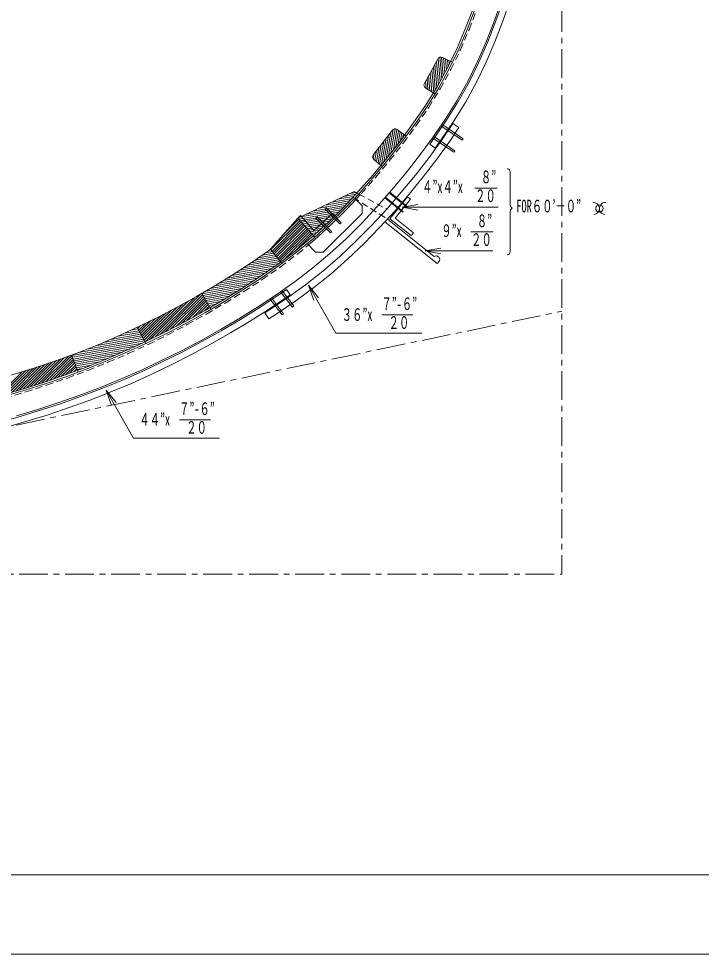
# Model space of a CAD drawing. Units: millimetres, scale not verified. Extents: x -8222 to 8222, y -5815 to 5815.
# Drawn here: x 2213 to 4585, y -5815 to -2562 of the extents above; entities that cross this region are included whole.
import ezdxf
from ezdxf.enums import TextEntityAlignment as Align

# ---------------------------------------------------------------- set-up
doc = ezdxf.new("R2010")
doc.units = ezdxf.units.MM
doc.header["$LTSCALE"] = 20
doc.linetypes.add('CHAIN1', pattern=[8, 5, -1, 1, -1])
doc.linetypes.add('DASHED1', pattern=[1.8, 1.2, -0.6])
for name, color, linetype, lineweight in [('0-0_0', 3, 'Continuous', 18), ('0-1_芯', 4, 'CHAIN1', 18), ('0-2_寸法', 2, 'Continuous', 18), ('0-F_枠', 3, 'Continuous', 18)]:
    doc.layers.add(name, color=color, linetype=linetype, lineweight=lineweight)
doc.styles.add('ＭＳ ゴシック', font='')
doc.styles.get('ＭＳ ゴシック').set_extended_font_data('MS Gothic')

msp = doc.modelspace()

# ---------------------------------------------------------------- linework, layer by layer
at = {"layer": '0-0_0'}
for p, q in [((3670.04, -2699.91), (3677.05, -2780.03)), ((3676.04, -2695.61), (3682.56, -2770.09)), ((3682.37, -2695.14), (3688.06, -2760.15)), ((3719.95, -2712.78), (3685.64, -2696.21)), ((3688.98, -2697.82), (3693.57, -2750.21)), ((3653.61, -2730.62), (3660.44, -2808.75)), ((3659.11, -2720.68), (3666.03, -2799.79)), ((3664.6, -2710.57), (3671.55, -2789.96)), ((3695.64, -2701.03), (3699.07, -2740.28)), ((3702.29, -2704.25), (3704.55, -2730.06)), ((3708.95, -2707.47), (3709.95, -2718.89)), ((3637.09, -2760.43), (3641.67, -2812.72)), ((3642.6, -2750.49), (3648.41, -2816.93)), ((3648.1, -2740.56), (3654.85, -2817.72)), ((3626.08, -2780.31), (3628.18, -2804.31)), ((3631.59, -2770.37), (3634.92, -2808.52)), ((3626.97, -2803.56), (3658.79, -2823.4)), ((3683.44, -2928.4), (3757.25, -2979.13)), ((3742.54, -2940.42), (3721.61, -2926.25)), ((3506.09, -2955.88), (3489.66, -3049.08)), ((3514.19, -2946.53), (3497.95, -3038.66)), ((3520.96, -2944.7), (3506.27, -3028.01)), ((3527.11, -2946.4), (3514.6, -3017.37)), ((3532.83, -2950.52), (3522.92, -3006.72)), ((3558.96, -2969.81), (3528.3, -2947.18)), ((3538.54, -2954.73), (3531.25, -2996.07)), ((3544.24, -2958.95), (3539.58, -2985.36)), ((3679.84, -2933.63), (3753.65, -2984.36)), ((3481.07, -2988.08), (3466.94, -3068.23)), ((3489.4, -2977.43), (3473.26, -3068.93)), ((3497.72, -2966.79), (3481.46, -3059)), ((3549.95, -2963.16), (3548.05, -2973.88)), ((3651.07, -2975.5), (3724.88, -3026.23)), ((3654.66, -2970.26), (3728.47, -3020.99)), ((3753.65, -2984.36), (3757.25, -2979.13)), ((3456.1, -3020.02), (3450.06, -3054.28)), ((3464.42, -3009.37), (3455.68, -3058.93)), ((3472.75, -2998.72), (3461.31, -3063.58)), ((3659.35, -3011.23), (3641, -2997.67)), ((3724.88, -3026.23), (3728.47, -3020.99)), ((3447.77, -3030.66), (3444.53, -3049.04)), ((3446.98, -3051.74), (3475.94, -3075.66)), ((3369.39, -3187.53), (3299.53, -3199.84)), ((3376.64, -3179.8), (3321.01, -3189.61)), ((3383.9, -3172.07), (3342.49, -3179.37)), ((3383.98, -3165.61), (3363.98, -3169.14)), ((3378.07, -3162.42), (3393.74, -3170.87)), ((3379.96, -3185.54), (3406.5, -3212.38)), ((3546.96, -3234.61), (3485.32, -3184.34)), ((3548.57, -3232.64), (3486.99, -3182.43)), ((3561.41, -3216.89), (3500.39, -3167.14)), ((3563.02, -3214.93), (3502.07, -3165.23)), ((3502.82, -3257.62), (3564.17, -3180.73)), ((3340.19, -3218.46), (3213.59, -3240.79)), ((3347.62, -3210.71), (3235.08, -3230.55)), ((3354.87, -3202.98), (3256.56, -3220.32)), ((3281.62, -3219.24), (3277.1, -3223.71)), ((3362.13, -3195.25), (3278.04, -3210.08)), ((3281.62, -3219.24), (3332.82, -3271.03)), ((3351.26, -3225.38), (3384.43, -3190.06)), ((3406.14, -3239.12), (3406.5, -3212.38)), ((3563.02, -3214.93), (3561.41, -3216.89)), ((3183.03, -3255.35), (3192.07, -3246.41)), ((3324.32, -3234.16), (3185.91, -3258.57)), ((3316.39, -3242.01), (3190.89, -3264.14)), ((3238.32, -3298.13), (3192.07, -3246.41)), ((3332.26, -3226.31), (3192.11, -3251.02)), ((3308.45, -3249.85), (3195.87, -3269.71)), ((3303.65, -3238.61), (3238.32, -3298.13)), ((3245.5, -3254.96), (3250.01, -3250.5)), ((3250.01, -3250.5), (3301.21, -3302.28)), ((3270.68, -3373.06), (3406.14, -3239.12)), ((3277.1, -3223.71), (3328.31, -3275.49)), ((3303.65, -3238.61), (3311.65, -3246.69)), ((3546.96, -3234.61), (3548.57, -3232.64)), ((3089.27, -3364.47), (3190.28, -3263.45)), ((3093.14, -3369.57), (3194.52, -3268.2)), ((3097.02, -3374.67), (3198.76, -3272.94)), ((3100.9, -3379.77), (3203, -3277.68)), ((3104.78, -3384.88), (3207.24, -3282.42)), ((3134.63, -3310.12), (3186.04, -3258.71)), ((3241.63, -3320.89), (3183.03, -3255.35)), ((3300.51, -3257.7), (3200.85, -3275.28)), ((3292.58, -3265.55), (3205.83, -3280.84)), ((3284.25, -3273.46), (3210.81, -3286.41)), ((3275.47, -3281.46), (3215.79, -3291.98)), ((3245.5, -3254.96), (3296.7, -3306.75)), ((3328.31, -3275.49), (3332.82, -3271.03)), ((3667.38, -3413.31), (3485.33, -3268.03)), ((3656.39, -3388.29), (3493.9, -3258.63)), ((3576.11, -3316.1), (3502.82, -3257.62)), ((3584.03, -3306.18), (3520.66, -3255.61)), ((3108.66, -3389.98), (3211.47, -3287.16)), ((3112.53, -3395.08), (3215.71, -3291.9)), ((3116.41, -3400.18), (3219.95, -3296.64)), ((3120.29, -3405.29), (3224.19, -3301.38)), ((3137.57, -3396.99), (3228.43, -3306.12)), ((3175.3, -3368.23), (3232.67, -3310.87)), ((3266.7, -3289.46), (3220.77, -3297.55)), ((3257.92, -3297.45), (3225.75, -3303.12)), ((3228.88, -3323.63), (3236.91, -3315.61)), ((3249.15, -3305.45), (3230.73, -3308.69)), ((3240.37, -3313.44), (3235.71, -3314.26)), ((3296.7, -3306.75), (3301.21, -3302.28)), ((3584.03, -3306.18), (3576.11, -3316.1)), ((3214.79, -3343.63), (3243.95, -3373.12)), ((3103.18, -3382.77), (3045.79, -3392.89)), ((3098.85, -3377.08), (3058.1, -3384.27)), ((3094.53, -3371.4), (3070.41, -3375.65)), ((3090.21, -3365.71), (3082.48, -3367.07)), ((3088.04, -3362.85), (3126.46, -3413.41)), ((3243.95, -3373.12), (3270.68, -3373.06)), ((3117.08, -3412.56), (2980.65, -3436.61)), ((3120.46, -3405.51), (2994.19, -3427.78)), ((3116.14, -3399.83), (3007.74, -3418.94)), ((3111.82, -3394.14), (3021.17, -3410.13)), ((3107.5, -3388.45), (3033.48, -3401.51)), ((3667.38, -3413.31), (3675.31, -3403.39)), ((3068.19, -3446.97), (2923.77, -3472.43)), ((3080.5, -3438.35), (2938.48, -3463.39)), ((3092.81, -3429.73), (2953.18, -3454.35)), ((3105.12, -3421.11), (2967.1, -3445.45)), ((3029.18, -3473.19), (2878.51, -3499.76)), ((3042.72, -3464.36), (2894.34, -3490.52)), ((3055.88, -3455.59), (2909.06, -3481.48)), ((3002.09, -3490.87), (2849.02, -3517.86)), ((2988.54, -3499.7), (2852.43, -3523.7)), ((2973.83, -3508.74), (2855.84, -3529.55)), ((3015.63, -3482.03), (2862.69, -3509)), ((3122.54, -3511.36), (3163.53, -3564.57)), ((3127.72, -3507.68), (3168.56, -3560.7)), ((3155.95, -3522.09), (3142.65, -3503.33)), ((2668.83, -3677.14), (2802.88, -3543.09)), ((2686.52, -3668.43), (2823, -3531.95)), ((2704.21, -3659.72), (2844.05, -3519.88)), ((2721.9, -3651.01), (2851.24, -3521.67)), ((2740.54, -3641.36), (2854.55, -3527.34)), ((2759.37, -3631.5), (2857.86, -3533.01)), ((2778.2, -3621.65), (2861.17, -3538.68)), ((2797.37, -3611.47), (2864.48, -3544.35)), ((2848.63, -3517.2), (2880.65, -3572.04)), ((2959.13, -3517.78), (2859.26, -3535.39)), ((2944.42, -3526.82), (2862.67, -3541.24)), ((2929.71, -3535.87), (2866.08, -3547.09)), ((2914.32, -3545.03), (2869.5, -3552.93)), ((3085.65, -3536.31), (3128.32, -3591.7)), ((3090.96, -3532.8), (3133.35, -3587.83)), ((2645.22, -3673.81), (2743.97, -3575.06)), ((2648.32, -3679.69), (2762.8, -3565.21)), ((2651.47, -3685.52), (2782.76, -3554.23)), ((2817.48, -3600.33), (2867.79, -3550.02)), ((2837.6, -3589.19), (2871.1, -3555.69)), ((2857.72, -3578.05), (2874.41, -3561.36)), ((2898.5, -3554.27), (2872.91, -3558.78)), ((2882.68, -3563.5), (2876.32, -3564.62)), ((3163.53, -3564.57), (3168.56, -3560.7)), ((2635.9, -3656.19), (2688.18, -3603.91)), ((2639, -3662.07), (2706.3, -3594.77)), ((2642.11, -3667.94), (2725.13, -3584.91)), ((3067.67, -3584.6), (3081.34, -3605.91)), ((3128.32, -3591.7), (3133.35, -3587.83)), ((2627.7, -3640.7), (2602.62, -3645.13)), ((2624.66, -3634.95), (2654.39, -3691.16)), ((2626.58, -3638.57), (2635.1, -3630.05)), ((2629.68, -3644.45), (2652.79, -3621.34)), ((2632.79, -3650.32), (2670.48, -3612.62)), ((2646.42, -3676.09), (2449.71, -3710.77)), ((2643.3, -3670.19), (2478.39, -3699.27)), ((2640.18, -3664.29), (2505.85, -3687.98)), ((2637.06, -3658.4), (2531.18, -3677.07)), ((2633.94, -3652.5), (2556.5, -3666.15)), ((2630.82, -3646.6), (2580.01, -3655.56)), ((2642.44, -3689.69), (2397.04, -3732.96)), ((2619.84, -3700.12), (2399.31, -3739.01)), ((2649.54, -3681.99), (2420.07, -3722.45)), ((2280.22, -3832.27), (2372.18, -3740.3)), ((2293.41, -3828.05), (2386.5, -3734.97)), ((2306.64, -3823.8), (2397.17, -3733.28)), ((2320.36, -3819.06), (2399.61, -3739.81)), ((2396.49, -3731.48), (2418.75, -3790.96)), ((2597.24, -3710.55), (2401.57, -3745.05)), ((2573, -3721.28), (2403.84, -3751.1)), ((2547.67, -3732.19), (2406.1, -3757.15)), ((2189.5, -3860.13), (2276, -3773.62)), ((2202.22, -3856.39), (2289.26, -3769.34)), ((2214.94, -3852.64), (2302.98, -3764.6)), ((2227.66, -3848.9), (2316.7, -3759.86)), ((2240.64, -3844.91), (2330.42, -3755.12)), ((2253.83, -3840.69), (2344.15, -3750.38)), ((2267.02, -3836.48), (2357.87, -3745.64)), ((2334.09, -3814.32), (2402.06, -3746.35)), ((2347.81, -3809.58), (2404.5, -3752.88)), ((2361.53, -3804.84), (2406.95, -3759.42)), ((2375.25, -3800.09), (2409.39, -3765.95)), ((2389.48, -3794.85), (2411.84, -3772.49)), ((2522.34, -3743.1), (2408.36, -3763.2)), ((2494.16, -3754.52), (2410.63, -3769.25)), ((2465.48, -3766.03), (2412.89, -3775.3)), ((2139.34, -3874.36), (2223.23, -3790.47)), ((2151.64, -3871.04), (2236.42, -3786.26)), ((2164.05, -3867.61), (2249.62, -3782.05)), ((2176.77, -3863.87), (2262.81, -3777.83)), ((2403.8, -3789.51), (2414.28, -3779.02)), ((2435.14, -3777.82), (2415.15, -3781.35))]:
    msp.add_line(p, q, dxfattribs=at)
at = {"layer": '0-0_0', "color": 1, "linetype": 'DASHED1'}
for p, q in [((3374.18, -3182.42), (3493.52, -3258.24)), ((3384.43, -3190.06), (3403.4, -3169.86)), ((3393.74, -3170.87), (3491.64, -3223.68)), ((3182.17, -3379.04), (3219.27, -3348.16))]:
    msp.add_line(p, q, dxfattribs=at)
at = {"layer": '0-0_0'}
for points in [[(4012.54, -1993.08), (4005.16, -2046.28), (3993.23, -2122.68), (3978.73, -2198.62), (3961.75, -2274.05), (3942.39, -2348.9), (3920.74, -2423.13), (3896.9, -2496.67), (3870.94, -2569.5), (3842.85, -2641.54), (3812.06, -2712.45), (3777.92, -2781.82), (3740.09, -2849.25), (3699, -2914.73), (3655.2, -2978.45), (3641, -2997.67)], [(4035.19, -1996.22), (4028.25, -2046.2), (4016.44, -2122.63), (4002.08, -2198.6), (3985.26, -2274.07), (3966.07, -2348.97), (3944.61, -2423.25), (3920.97, -2496.88), (3895.22, -2569.79), (3867.38, -2641.92), (3836.95, -2712.97), (3803.32, -2782.54), (3766.06, -2850.22), (3725.48, -2915.99), (3682.14, -2979.99), (3659.35, -3011.23)], [(2639.45, -3783.58), (2709.34, -3750.81), (2778.4, -3716.32), (2846.61, -3680.18), (2913.97, -3642.46), (2980.46, -3603.22), (3046.02, -3562.48), (3110.41, -3519.96), (3173.33, -3475.34), (3234.44, -3428.33), (3293.42, -3378.68), (3350.23, -3326.55), (3404.94, -3272.19), (3457.67, -3215.88), (3508.53, -3157.86), (3557.67, -3098.35), (3605.21, -3037.56), (3651.07, -2975.5), (3694.75, -2911.94), (3735.73, -2846.65), (3773.42, -2779.45), (3807.45, -2710.32), (3838.15, -2639.6), (3866.18, -2567.73), (3892.09, -2495.04)], [(3792.91, -2524.17), (3765.83, -2594.9), (3736.21, -2664.53), (3703.32, -2732.61), (3666.69, -2798.74), (3626.66, -2862.92), (3583.87, -2925.36), (3538.89, -2986.3), (3492.22, -3045.99), (3443.96, -3104.4), (3393.99, -3161.32), (3342.16, -3216.52), (3288.34, -3269.74), (3232.41, -3320.7), (3174.26, -3369.1), (3114.01, -3414.89), (3051.98, -3458.31), (2988.53, -3499.71), (2923.97, -3539.4), (2858.51, -3577.61), (2792.2, -3614.33), (2725.04, -3649.46), (2657.05, -3682.94), (2588.24, -3714.7), (2518.65, -3744.7), (2448.31, -3772.91), (2377.3, -3799.39)], [(3798.88, -2526.35), (3771.72, -2597.28), (3741.99, -2667.16), (3708.96, -2735.53), (3672.16, -2801.96), (3631.98, -2866.4), (3589.05, -2929.04), (3543.95, -2990.14), (3497.17, -3049.96)], [(3668.68, -2702.12), (3663.83, -2712.16), (3622.58, -2786.63)], [(3721.61, -2926.25), (3684.22, -2981.46), (3638.6, -3043.98), (3591.22, -3105.19), (3542.28, -3165.15), (3491.64, -3223.68), (3439.16, -3280.58), (3384.73, -3335.6), (3328.24, -3388.51), (3269.59, -3439), (3208.8, -3486.91), (3146.14, -3532.34), (3081.94, -3575.58), (3067.67, -3584.6)], [(3742.54, -2940.42), (3711.1, -2987.35), (3665.67, -3050.21), (3618.45, -3111.75), (3569.63, -3172.02), (3519.17, -3230.93), (3466.91, -3288.24), (3412.72, -3343.73), (3356.5, -3397.17), (3298.16, -3448.28), (3237.68, -3496.83), (3175.28, -3542.89), (3111.27, -3586.7), (3081.34, -3605.91)], [(3510.54, -2949.86), (3503.5, -2959.4), (3445.07, -3034.12)], [(3497.17, -3049.96), (3448.8, -3108.51), (3398.7, -3165.59), (3346.71, -3220.95), (3292.71, -3274.34), (3236.58, -3325.49), (3178.21, -3374.07), (3117.75, -3420.02), (3055.54, -3463.58), (2991.93, -3505.07), (2927.24, -3544.84), (2861.65, -3583.13), (2795.21, -3619.92), (2727.92, -3655.12), (2659.78, -3688.67), (2590.83, -3720.5), (2521.09, -3750.56), (2450.6, -3778.84), (2379.44, -3805.36), (2307.66, -3830.17), (2235.32, -3853.27), (2162.46, -3874.7)], [(3088.04, -3362.85), (3183.03, -3255.35), (3378.07, -3162.42)], [(3520.66, -3255.61), (3574.1, -3188.65), (3564.17, -3180.73)], [(3219.27, -3348.16), (3240.75, -3330.28), (3297.09, -3278.95), (3351.26, -3225.38)], [(3088.04, -3362.85), (3080.32, -3368.72), (3019.97, -3410.96), (2957.95, -3451.42), (2894.59, -3490.37), (2830.26, -3527.93), (2765.11, -3564), (2699.17, -3598.5), (2632.45, -3631.35), (2564.96, -3662.51), (2496.7, -3691.92), (2427.69, -3719.61), (2357.98, -3745.6), (2287.63, -3769.9), (2216.7, -3792.56), (2083.76, -3831.65), (1540.34, -3831.65)], [(3142.65, -3503.33), (3113.28, -3524.15), (3048.76, -3566.76), (2983.09, -3607.57), (2916.5, -3646.86), (2849.04, -3684.64), (2780.72, -3720.84), (2711.55, -3755.39), (2641.55, -3788.21), (2570.74, -3819.25), (2499.16, -3848.49), (2426.89, -3875.97), (2353.98, -3901.69), (2280.48, -3925.69), (2206.45, -3947.99), (2131.93, -3968.61), (2129.97, -3969.11)], [(3155.95, -3522.09), (3144.68, -3530.26), (3080.55, -3573.45), (3015.19, -3614.79), (2948.85, -3654.53), (2881.64, -3692.81), (2813.57, -3729.53), (2744.66, -3764.64), (2674.91, -3798.06), (2604.35, -3829.71), (2533.02, -3859.59), (2460.97, -3887.7), (2388.26, -3914.06), (2314.95, -3938.7), (2241.09, -3961.65), (2166.72, -3982.9), (2129.97, -3992.57)], [(2377.3, -3799.39), (2305.66, -3824.14), (2233.46, -3847.2), (2160.73, -3868.58)], [(2205.04, -3943.11), (2278.96, -3920.85), (2352.34, -3896.88), (2425.14, -3871.2), (2497.3, -3843.77), (2568.76, -3814.57), (2639.45, -3783.58)]]:
    msp.add_lwpolyline(points, dxfattribs=at)
at = {"layer": '0-0_0', "color": 1, "linetype": 'DASHED1'}
for points in [[(3403.4, -3169.86), (3453.63, -3112.63), (3502.12, -3053.94), (3549, -2993.98), (3594.22, -2932.72), (3637.3, -2869.87), (3677.64, -2805.18), (3714.6, -2738.45), (3747.77, -2669.78), (3777.61, -2599.66), (3804.84, -2528.54)], [(2036.48, -3914.2), (2090.74, -3900.64), (2164.18, -3880.81), (2237.18, -3859.34), (2309.67, -3836.19), (2381.59, -3811.34), (2452.9, -3784.76), (2523.53, -3756.42), (2593.42, -3726.3), (2662.52, -3694.41), (2730.79, -3660.79), (2798.22, -3625.51), (2864.79, -3588.65), (2930.5, -3550.29), (2995.33, -3510.44), (3059.09, -3468.84), (3121.49, -3425.15), (3182.17, -3379.04)]]:
    msp.add_lwpolyline(points, dxfattribs=at)
at = {"layer": '0-0_0'}
for centre, radius, start, end in [((3680.12, -2707.64), 12.7, 64.21479, 154.21479), ((3633.69, -2792.78), 12.7, 151.01604, 238.05373), ((3520.76, -2957.4), 12.7, 53.56717, 143.56717), ((3455.07, -3041.95), 12.7, 141.97557, 230.44002), ((3662.63, -3399.87), 13.16, 344.51122, 118.30989)]:
    msp.add_arc(centre, radius, start, end, dxfattribs=at)
at = {"layer": '0-1_芯'}
for p, q in [((4100.48, -1547.62), (4100.48, -4493.26)), ((2204.6, -3974.71), (4100.48, -3578.86)), ((-4666.1, -4493.26), (4100.48, -4493.26))]:
    msp.add_line(p, q, dxfattribs=at)
at = {"layer": '0-2_寸法'}
for p, q in [((3910.72, -3083.83), (3909.64, -3083.83)), ((3920.72, -3210.46), (3920.72, -3093.83)), ((3797.42, -3150.6), (3875.9, -3150.6)), ((3544.89, -3217.54), (3600.04, -3207.81)), ((3544.89, -3217.54), (3600.04, -3227.26)), ((3544.89, -3217.54), (3878.94, -3217.54)), ((3925.05, -3218.7), (3927.88, -3220.64)), ((3925.05, -3222.58), (3927.88, -3220.64)), ((3920.72, -3230.82), (3920.72, -3372.56)), ((3783.4, -3303.27), (3861.88, -3303.27)), ((3624.73, -3368.99), (3679.88, -3359.26)), ((3624.73, -3368.99), (3679.88, -3378.71)), ((3624.73, -3368.99), (3860.17, -3368.99)), ((3910.72, -3382.56), (3909.64, -3382.56)), ((3219.41, -3488.75), (3254.98, -3532)), ((3219.41, -3488.75), (3238.05, -3541.56)), ((3314.27, -3655.5), (3219.41, -3488.75)), ((3474.34, -3591.87), (3582.59, -3591.87)), ((3314.27, -3655.5), (3613.34, -3655.5)), ((2516.05, -3853.45), (2551.62, -3896.7)), ((2516.05, -3853.45), (2534.69, -3906.26)), ((2610.91, -4020.2), (2516.05, -3853.45)), ((2770.98, -3956.57), (2879.23, -3956.57)), ((2610.91, -4020.2), (2909.85, -4020.2))]:
    msp.add_line(p, q, dxfattribs=at)
msp.add_circle((4230.51, -3221.54), 12.7, dxfattribs=at)
for centre, radius, start, end in [((3910.72, -3093.83), 10, 0, 90), ((3930.72, -3210.46), 10, 180, 235.49164), ((4209.3, -3221.54), 21.21, 274.66686, 94.66686), ((4251.73, -3221.54), 21.21, 85.33314, 265.33314), ((3930.72, -3230.82), 10, 124.50836, 180), ((3910.72, -3372.56), 10, 270, 0)]:
    msp.add_arc(centre, radius, start, end, dxfattribs=at)
at = {"layer": '0-F_枠'}
for p, q in [((-7945.13, -5538.82), (7945.13, -5538.82)), ((-8221.72, -5815.41), (8221.86, -5815.41))]:
    msp.add_line(p, q, dxfattribs=at)

# ---------------------------------------------------------------- texts
at = {"layer": '0-2_寸法', "style": 'ＭＳ ゴシック', "width": 0.6}
for s, p in [('８”', (3818.81, -3146.97)), ('４”x４”x', (3614.49, -3181.11)), ('２０', (3798.75, -3212.3)), ('FOR６０’－０”', (3941.82, -3248.3)), ('８”', (3804.79, -3299.64)), ('９”x', (3681.18, -3333.99)), ('２０', (3784.73, -3364.97)), ('７”-６”', (3473.11, -3588.23)), ('３６”x', (3334.98, -3625.87)), ('２０', (3498.05, -3653.56)), ('７”-６”', (2769.75, -3952.93)), ('４４”x', (2631.62, -3990.57)), ('２０', (2794.69, -4018.27))]:
    msp.add_text(s, height=43.99, dxfattribs=at).set_placement(p, align=Align.BOTTOM_LEFT)

doc.saveas('drawing.dxf')
